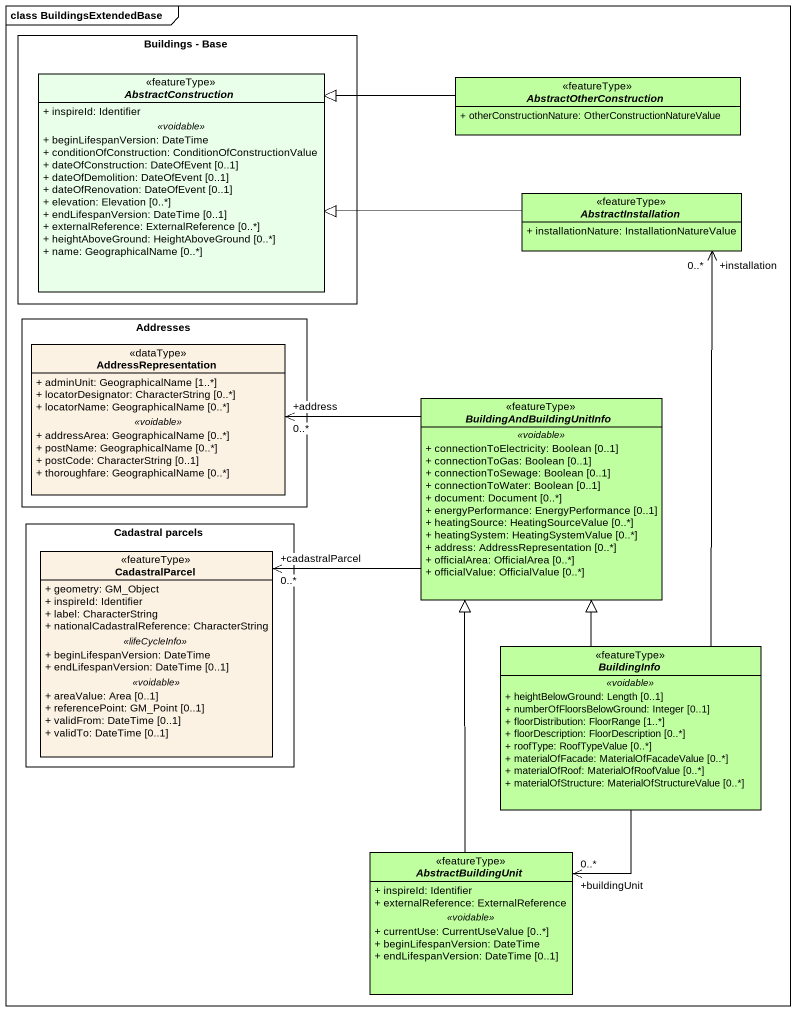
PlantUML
@startuml
mainframe class BuildingsExtendedBase
hide circle
hide empty members
skinparam classAttributeIconSize 0
rectangle "Buildings - Base" as Buildings_Base {
  abstract class AbstractConstruction <<featureType>> #E9FFE9 {
    + inspireId: Identifier
    .. <<voidable>> ..
    + beginLifespanVersion: DateTime
    + conditionOfConstruction: ConditionOfConstructionValue
    + dateOfConstruction: DateOfEvent [0..1]
    + dateOfDemolition: DateOfEvent [0..1]
    + dateOfRenovation: DateOfEvent [0..1]
    + elevation: Elevation [0..*]
    + endLifespanVersion: DateTime [0..1]
    + externalReference: ExternalReference [0..*]
    + heightAboveGround: HeightAboveGround [0..*]
    + name: GeographicalName [0..*]
  }
}
abstract class AbstractOtherConstruction <<featureType>> #C0FFA0 {
  + otherConstructionNature: OtherConstructionNatureValue
}
abstract class AbstractInstallation <<featureType>> #C0FFA0 {
  + installationNature: InstallationNatureValue
}
rectangle Addresses {
  class AddressRepresentation <<dataType>> {
    + adminUnit: GeographicalName [1..*]
    + locatorDesignator: CharacterString [0..*]
    + locatorName: GeographicalName [0..*]
    .. <<voidable>> ..
    + addressArea: GeographicalName [0..*]
    + postName: GeographicalName [0..*]
    + postCode: CharacterString [0..1]
    + thoroughfare: GeographicalName [0..*]
  }
}
abstract class BuildingAndBuildingUnitInfo <<featureType>> #C0FFA0 {
  .. <<voidable>> ..
  + connectionToElectricity: Boolean [0..1]
  + connectionToGas: Boolean [0..1]
  + connectionToSewage: Boolean [0..1]
  + connectionToWater: Boolean [0..1]
  + document: Document [0..*]
  + energyPerformance: EnergyPerformance [0..1]
  + heatingSource: HeatingSourceValue [0..*]
  + heatingSystem: HeatingSystemValue [0..*]
  + address: AddressRepresentation [0..*]
  + officialArea: OfficialArea [0..*]
  + officialValue: OfficialValue [0..*]
}
rectangle "Cadastral parcels" as Cadastral_parcels {
  class CadastralParcel <<featureType>> {
    + geometry: GM_Object
    + inspireId: Identifier
    + label: CharacterString
    + nationalCadastralReference: CharacterString
    .. <<lifeCycleInfo>> ..
    + beginLifespanVersion: DateTime
    + endLifespanVersion: DateTime [0..1]
    .. <<voidable>> ..
    + areaValue: Area [0..1]
    + referencePoint: GM_Point [0..1]
    + validFrom: DateTime [0..1]
    + validTo: DateTime [0..1]
  }
}
abstract class BuildingInfo <<featureType>> #C0FFA0 {
  .. <<voidable>> ..
  + heightBelowGround: Length [0..1]
  + numberOfFloorsBelowGround: Integer [0..1]
  + floorDistribution: FloorRange [1..*]
  + floorDescription: FloorDescription [0..*]
  + roofType: RoofTypeValue [0..*]
  + materialOfFacade: MaterialOfFacadeValue [0..*]
  + materialOfRoof: MaterialOfRoofValue [0..*]
  + materialOfStructure: MaterialOfStructureValue [0..*]
}
abstract class AbstractBuildingUnit <<featureType>> #C0FFA0 {
  + inspireId: Identifier
  + externalReference: ExternalReference
  .. <<voidable>> ..
  + currentUse: CurrentUseValue [0..*]
  + beginLifespanVersion: DateTime
  + endLifespanVersion: DateTime [0..1]
}
AbstractOtherConstruction -left-|> AbstractConstruction
AbstractInstallation -left-|> AbstractConstruction
BuildingAndBuildingUnitInfo -left-> "+address\n0..*" AddressRepresentation
BuildingAndBuildingUnitInfo -left-> "+cadastralParcel\n0..*" CadastralParcel
BuildingInfo -up-> "+installation\n0..*" AbstractInstallation
BuildingInfo -up-|> BuildingAndBuildingUnitInfo
BuildingInfo --> "+buildingUnit\n0..*" AbstractBuildingUnit
AbstractBuildingUnit -up-|> BuildingAndBuildingUnitInfo
@enduml
